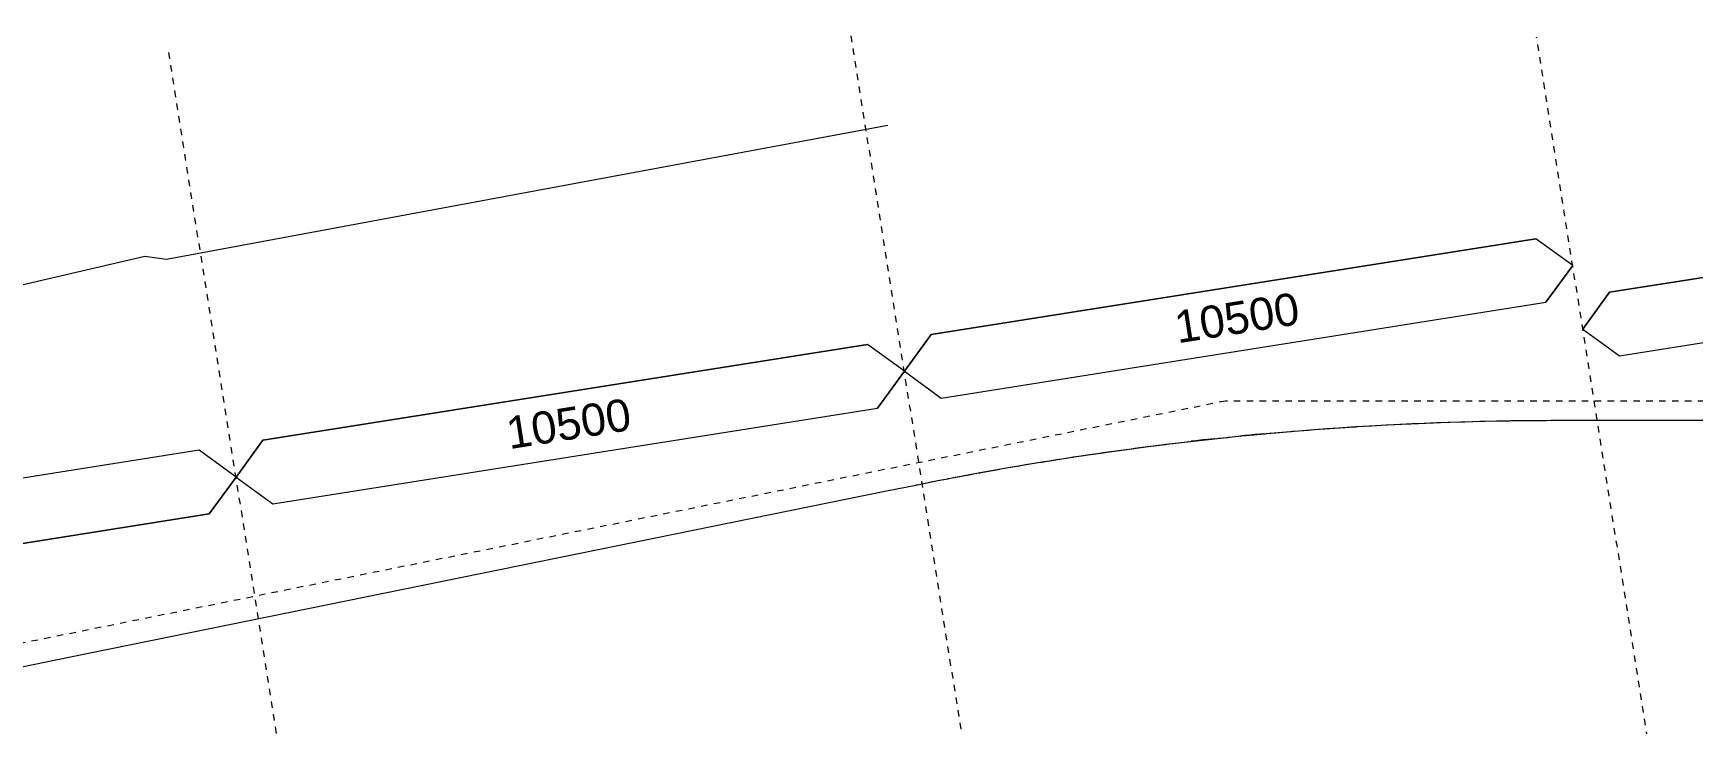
# Model space of a CAD drawing. Header units: metres. Extents: x -2358 to -2216, y 3959 to 4067.
# Drawn here: x -2279.11 to -2253.36, y 4054.43 to 4065.15 of the extents above; entities that cross this region are included whole.
import ezdxf

# ---------------------------------------------------------------- set-up
doc = ezdxf.new("R2010")
doc.units = ezdxf.units.M
doc.linetypes.add('AEC_Double Dash', pattern=[0.039, 0.015, -0.004, 0.006, -0.004, 0.006, -0.004])
doc.linetypes.add('Grid Line', pattern=[0.021, 0.012, -0.003, 0.003, -0.003])
for name, color, linetype, lineweight in [('A-ANNO-NOTE', 131, 'Continuous', 5), ('A-DETL-GENF', 92, 'Continuous', 5), ('A-FLOR', 192, 'Continuous', 5), ('C-PROP-LINE', 91, 'AEC_Double Dash', 13), ('C-TOPO', 7, 'Continuous', 5), ('S-GRID', 1, 'Continuous', 5)]:
    doc.layers.add(name, color=color, linetype=linetype, lineweight=lineweight)
doc.styles.add('Arial', font='arial.ttf', dxfattribs={"height": 0.5})

# ---------------------------------------------------------------- blocks, each defined once
blk = doc.blocks.new('Family - ___-240017-ROOF - Part B')
at = {"layer": 'C-PROP-LINE'}
for p, q in [((-2260.611, 4059.444), (-2348.376, 4041.776)), ((-2226.983, 4059.444), (-2260.611, 4059.444))]:
    blk.add_line(p, q, dxfattribs=at)
blk = doc.blocks.new('Dimension - Grids _2D_ - 1-200-2186991-ROOF - Part B')
at = {"layer": 'A-DETL-GENF'}
for p, q in [((-4.573, 0.5), (-5.073, 0)), ((-5.073, 0), (-4.573, 0.5)), ((4.927, 0.5), (-4.573, 0.5)), ((-4.573, 0.5), (4.927, 0.5)), ((5.427, 0), (4.927, 0.5)), ((5.427, 0), (4.927, 0.5)), ((-5.073, 0), (-4.573, -0.5)), ((-5.073, 0), (-4.573, -0.5)), ((4.927, -0.5), (5.427, 0)), ((5.427, 0), (4.927, -0.5)), ((-4.573, -0.5), (4.927, -0.5)), ((-4.573, -0.5), (4.927, -0.5))]:
    blk.add_line(p, q, dxfattribs=at)
blk = doc.blocks.new('Dimension - Grids _2D_ - 1-200-2187043-ROOF - Part B')
at = {"layer": 'A-DETL-GENF'}
for p, q in [((-4.573, 0.5), (-5.073, 0)), ((-5.073, 0), (-4.573, 0.5)), ((4.927, 0.5), (-4.573, 0.5)), ((-4.573, 0.5), (4.927, 0.5)), ((5.427, 0), (4.927, 0.5)), ((5.427, 0), (4.927, 0.5)), ((-5.073, 0), (-4.573, -0.5)), ((-5.073, 0), (-4.573, -0.5)), ((4.927, -0.5), (5.427, 0)), ((5.427, 0), (4.927, -0.5)), ((-4.573, -0.5), (4.927, -0.5)), ((-4.573, -0.5), (4.927, -0.5))]:
    blk.add_line(p, q, dxfattribs=at)

msp = doc.modelspace()

# ---------------------------------------------------------------- linework, layer by layer
at = {"layer": 'A-FLOR'}
for p, q in [((-2255.448, 4059.144), (-2255.321, 4059.144)), ((-2280.871, 4054.996), (-2278.534, 4055.471))]:
    msp.add_line(p, q, dxfattribs=at)
for points in [[(-2261.489, 4058.778), (-2259.485, 4059.022), (-2257.467, 4059.144), (-2255.448, 4059.144)], [(-2265.416, 4058.14), (-2264.116, 4058.405), (-2262.806, 4058.617), (-2261.489, 4058.778)]]:
    msp.add_open_spline(points, degree=3, dxfattribs=at)
at = {"layer": 'C-TOPO'}
for p, q in [((-2277.043, 4061.643), (-2265.854, 4063.727)), ((-2281.609, 4060.71), (-2277.382, 4061.694)), ((-2277.382, 4061.694), (-2277.043, 4061.643)), ((-2259.215, 4059.002), (-2259.099, 4059.01)), ((-2258.578, 4059.046), (-2258.487, 4059.051)), ((-2257.707, 4059.093), (-2257.646, 4059.096)), ((-2257.13, 4059.116), (-2256.976, 4059.121)), ((-2256.199, 4059.138), (-2256.176, 4059.139)), ((-2255.321, 4059.144), (-2251.931, 4059.144)), ((-2261.525, 4058.773), (-2261.496, 4058.777)), ((-2261.19, 4058.813), (-2261.204, 4058.81)), ((-2260.789, 4058.858), (-2260.834, 4058.853)), ((-2260.722, 4058.865), (-2260.584, 4058.879)), ((-2260.028, 4058.934), (-2260.069, 4058.93)), ((-2260.061, 4058.931), (-2259.996, 4058.937)), ((-2259.91, 4058.944), (-2259.914, 4058.944)), ((-2263.054, 4058.562), (-2263, 4058.57)), ((-2264.623, 4058.295), (-2264.446, 4058.328)), ((-2263.943, 4058.417), (-2263.866, 4058.43)), ((-2275.455, 4056.098), (-2265.871, 4058.048)), ((-2265.871, 4058.048), (-2265.416, 4058.14)), ((-2278.534, 4055.471), (-2275.455, 4056.098))]:
    msp.add_line(p, q, dxfattribs=at)
at = {"layer": 'C-TOPO', "flags": 128}
for points in [[(-2259.969, 4058.939), (-2259.833, 4058.951), (-2259.606, 4058.971)], [(-2259.606, 4058.971), (-2259.589, 4058.972), (-2259.572, 4058.974)], [(-2259.572, 4058.974), (-2259.563, 4058.974), (-2259.555, 4058.975)], [(-2259.555, 4058.975), (-2259.327, 4058.993), (-2259.243, 4059)], [(-2259.099, 4059.01), (-2259.083, 4059.012), (-2259.066, 4059.013)], [(-2259.066, 4059.013), (-2258.838, 4059.029), (-2258.61, 4059.044)], [(-2258.61, 4059.044), (-2258.602, 4059.044), (-2258.594, 4059.045)], [(-2258.594, 4059.045), (-2258.586, 4059.045), (-2258.578, 4059.046)], [(-2258.46, 4059.053), (-2258.349, 4059.06), (-2258.121, 4059.072)], [(-2258.121, 4059.072), (-2258.113, 4059.073), (-2258.105, 4059.073)], [(-2258.105, 4059.073), (-2257.876, 4059.085), (-2257.732, 4059.092)], [(-2257.646, 4059.096), (-2257.639, 4059.096), (-2257.631, 4059.096)], [(-2257.631, 4059.096), (-2257.624, 4059.097), (-2257.617, 4059.097)], [(-2257.617, 4059.097), (-2257.386, 4059.106), (-2257.156, 4059.115)], [(-2257.156, 4059.115), (-2257.149, 4059.115), (-2257.143, 4059.115)], [(-2257.143, 4059.115), (-2257.136, 4059.115), (-2257.13, 4059.116)], [(-2256.951, 4059.121), (-2256.898, 4059.123), (-2256.666, 4059.129)], [(-2256.666, 4059.129), (-2256.66, 4059.129), (-2256.654, 4059.129)], [(-2256.654, 4059.129), (-2256.648, 4059.13), (-2256.643, 4059.13)], [(-2256.643, 4059.13), (-2256.409, 4059.135), (-2256.214, 4059.138)], [(-2256.176, 4059.139), (-2256.171, 4059.139), (-2256.167, 4059.139)], [(-2256.167, 4059.139), (-2255.931, 4059.142), (-2255.695, 4059.143)], [(-2255.695, 4059.143), (-2255.691, 4059.143), (-2255.688, 4059.143)], [(-2255.688, 4059.143), (-2255.684, 4059.143), (-2255.68, 4059.143)], [(-2255.68, 4059.143), (-2255.564, 4059.144), (-2255.448, 4059.144)], [(-2262.485, 4058.646), (-2262.257, 4058.678), (-2262.029, 4058.709)], [(-2262.029, 4058.709), (-2262.014, 4058.711), (-2261.998, 4058.713)], [(-2261.998, 4058.713), (-2261.77, 4058.743), (-2261.543, 4058.771)], [(-2261.543, 4058.771), (-2261.534, 4058.772), (-2261.525, 4058.773)], [(-2261.477, 4058.779), (-2261.294, 4058.801), (-2261.063, 4058.828)], [(-2261.063, 4058.828), (-2261.055, 4058.829), (-2261.046, 4058.829)], [(-2261.046, 4058.829), (-2261.038, 4058.83), (-2261.03, 4058.831)], [(-2261.03, 4058.831), (-2260.807, 4058.856), (-2260.749, 4058.862)], [(-2260.584, 4058.879), (-2260.575, 4058.88), (-2260.567, 4058.881)], [(-2260.567, 4058.881), (-2260.559, 4058.882), (-2260.551, 4058.883)], [(-2260.551, 4058.883), (-2260.324, 4058.906), (-2260.096, 4058.927)], [(-2260.096, 4058.927), (-2260.087, 4058.928), (-2260.078, 4058.929)], [(-2260.078, 4058.929), (-2260.069, 4058.93), (-2260.061, 4058.931)], [(-2263.835, 4058.435), (-2263.716, 4058.456), (-2263.488, 4058.493)], [(-2263.488, 4058.493), (-2263.482, 4058.494), (-2263.475, 4058.495)], [(-2263.475, 4058.495), (-2263.469, 4058.496), (-2263.463, 4058.497)], [(-2263.463, 4058.497), (-2263.231, 4058.534), (-2263.081, 4058.558)], [(-2263, 4058.57), (-2262.993, 4058.571), (-2262.986, 4058.572)], [(-2262.986, 4058.572), (-2262.979, 4058.573), (-2262.972, 4058.575)], [(-2262.972, 4058.575), (-2262.744, 4058.609), (-2262.515, 4058.642)], [(-2262.515, 4058.642), (-2262.508, 4058.643), (-2262.5, 4058.644)], [(-2262.5, 4058.644), (-2262.493, 4058.645), (-2262.485, 4058.646)], [(-2265.391, 4058.145), (-2265.158, 4058.192), (-2264.924, 4058.238)], [(-2264.924, 4058.238), (-2264.921, 4058.238), (-2264.917, 4058.239)], [(-2264.917, 4058.239), (-2264.914, 4058.24), (-2264.91, 4058.24)], [(-2264.91, 4058.24), (-2264.678, 4058.285), (-2264.644, 4058.291)], [(-2264.446, 4058.328), (-2264.441, 4058.329), (-2264.437, 4058.329)], [(-2264.437, 4058.329), (-2264.427, 4058.331), (-2264.418, 4058.333)], [(-2264.418, 4058.333), (-2264.186, 4058.374), (-2263.954, 4058.415)], [(-2263.954, 4058.415), (-2263.949, 4058.416), (-2263.943, 4058.417)], [(-2265.416, 4058.14), (-2265.409, 4058.142), (-2265.401, 4058.143)], [(-2265.401, 4058.143), (-2265.4, 4058.143), (-2265.399, 4058.144)], [(-2265.399, 4058.144), (-2265.395, 4058.144), (-2265.391, 4058.145)]]:
    msp.add_lwpolyline(points, dxfattribs=at)
at = {"layer": 'C-TOPO'}
for start, end in [(96.2045, 96.5421), (95.3131, 95.6659)]:
    msp.add_arc((-2255.448, 4009.144), 50, start, end, dxfattribs=at)
at = {"layer": 'S-GRID', "linetype": 'Grid Line'}
for p, q in [((-2256.268, 4001.013), (-2266.427, 4065.153)), ((-2266.638, 3999.37), (-2277.015, 4064.882)), ((-2245.897, 4002.655), (-2255.786, 4065.092))]:
    msp.add_line(p, q, dxfattribs=at)

# ---------------------------------------------------------------- block references
at = {"layer": 'A-DETL-GENF'}
for name, p, rotation in [('Dimension - Grids _2D_ - 1-200-2186991-ROOF - Part B', (-2250.058, 4061.354), 9.000328388138234), ('Dimension - Grids _2D_ - 1-200-2186991-ROOF - Part B', (-2260.585, 4060.699), 9.000328388138234), ('Dimension - Grids _2D_ - 1-200-2186991-ROOF - Part B', (-2270.956, 4059.057), 9.000328388138234), ('Dimension - Grids _2D_ - 1-200-2187043-ROOF - Part B', (-2280.977, 4057.47), 189.000328388153)]:
    msp.add_blockref(name, p, dxfattribs=dict(at, rotation=rotation))
at = {"layer": 'C-PROP-LINE'}
msp.add_blockref('Family - ___-240017-ROOF - Part B', (0, 0), dxfattribs=at)

# ---------------------------------------------------------------- texts
at = {"layer": 'A-ANNO-NOTE', "char_height": 0.5, "width": 2.32489, "attachment_point": 1, "rotation": 9.0003, "style": 'Arial'}
for insert in [(-2261.434, 4060.832), (-2271.804, 4059.189)]:
    msp.add_mtext('10500', dxfattribs=dict(at, insert=insert))

doc.saveas('drawing.dxf')
